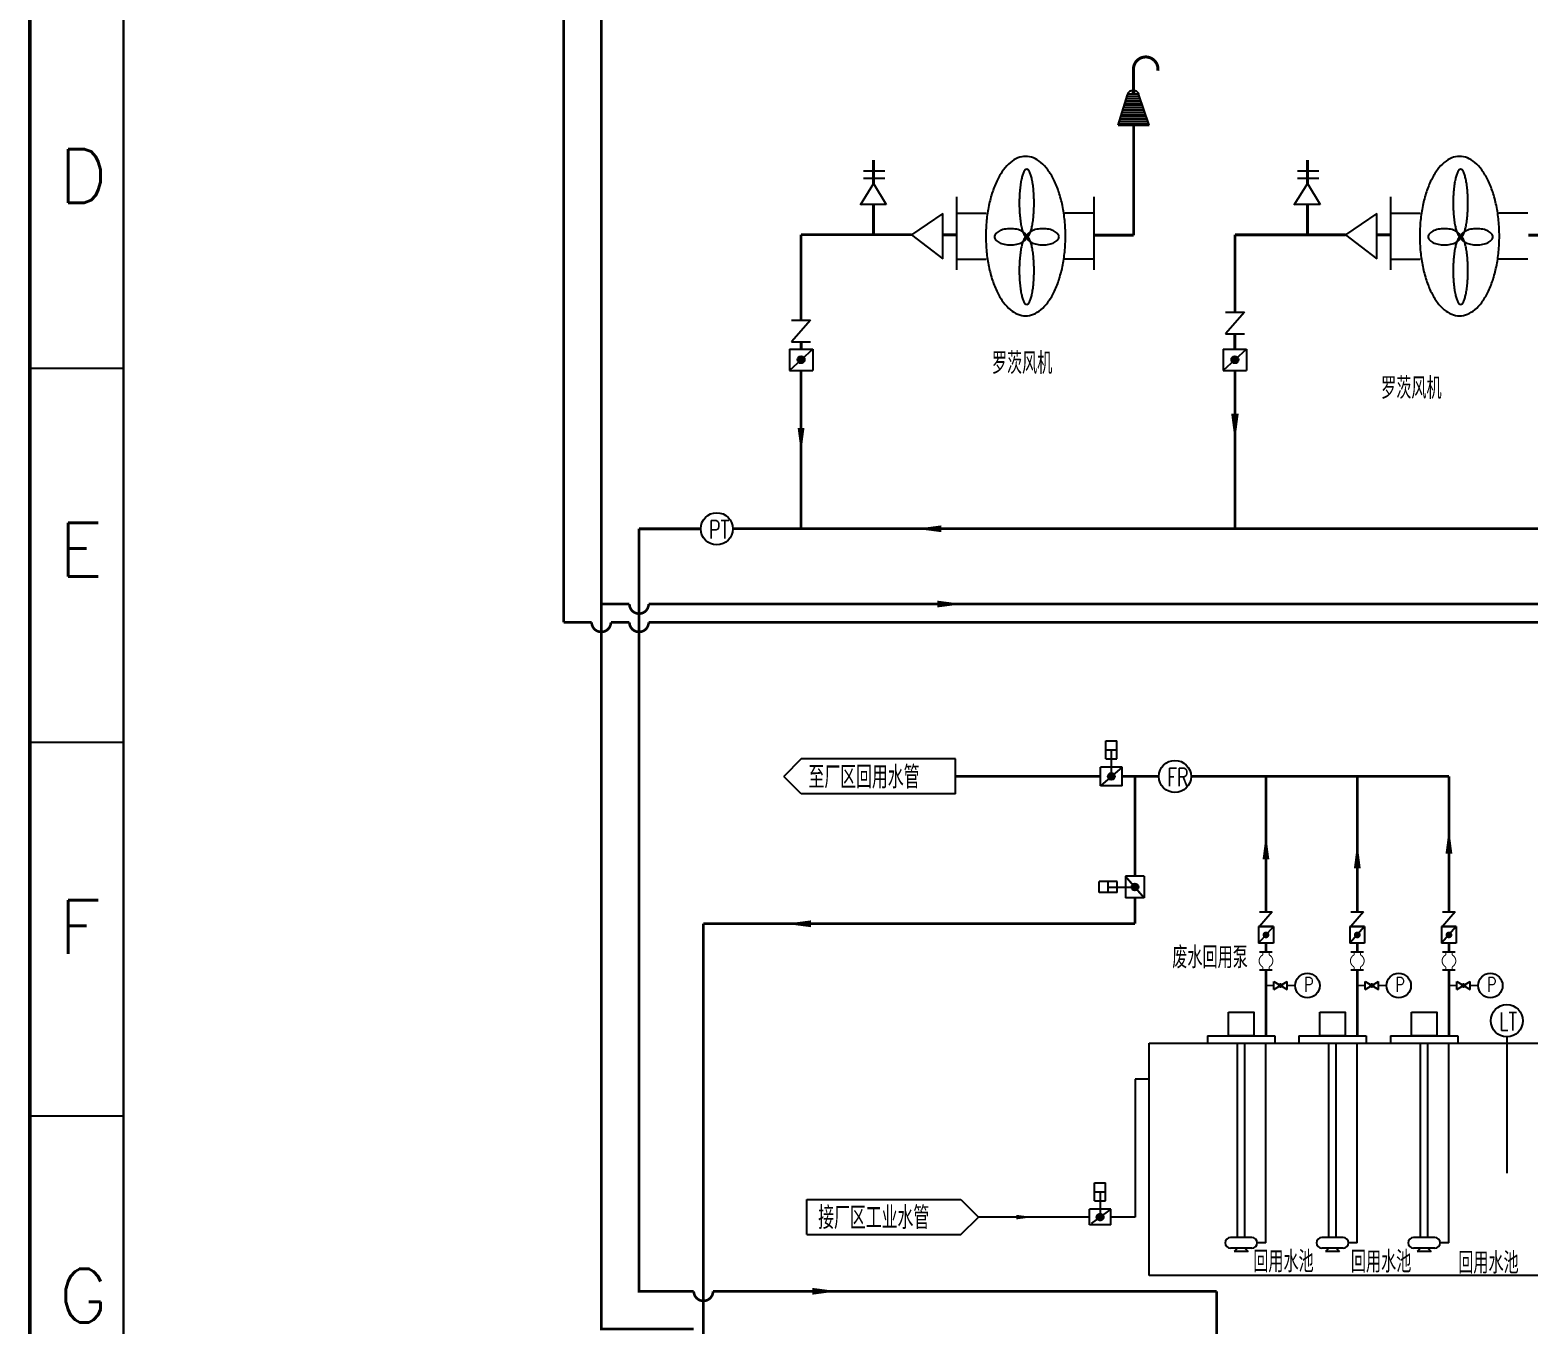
# Model space of a CAD drawing. Extents: x 51196 to 52353, y 31156 to 31960.
# Drawn here: x 51196 to 51473.7, y 31487.5 to 31727.4 of the extents above; entities that cross this region are included whole.
import ezdxf

# ---------------------------------------------------------------- set-up
doc = ezdxf.new("R2010")
doc.units = 0
doc.header["$LTSCALE"] = 3
doc.header["$MEASUREMENT"] = 0
for name, pattern in [('BORDER', [1.75, 0.5, -0.25, 0.5, -0.25, 0, -0.25]), ('CENTER', [2, 1.25, -0.25, 0.25, -0.25]), ('DASHED2', [0.375, 0.25, -0.125]), ('HIDDEN2', [0.1875, 0.125, -0.0625])]:
    doc.linetypes.add(name, pattern=pattern)
doc.layers.get('0').update_dxf_attribs({"linetype": 'CONTINUOUS'})
for name, color, linetype in [('4', 7, 'CONTINUOUS'), ('A', 4, 'CONTINUOUS'), ('TT', 7, 'CONTINUOUS'), ('修改', 7, 'CONTINUOUS'), ('生产水', 5, 'CONTINUOUS'), ('生活水', 3, 'BORDER'), ('碱', 6, 'DASHED2'), ('空气', 4, 'CENTER'), ('酸', 1, 'HIDDEN2')]:
    doc.layers.add(name, color=color, linetype=linetype)
doc.styles.add('HZ', font='geditxt.shx', dxfattribs={"width": 0.75, "bigfont": 'hztxt1.shx'})
doc.styles.add('样式 2', font='txt.shx', dxfattribs={"height": 2})

msp = doc.modelspace()

# ---------------------------------------------------------------- hatches: boundary and pattern name
at = {"linetype": 'Continuous', "ltscale": 3}
for points in [[(51427.63, 31550.04, -0.190442), (51427.54, 31550.25, -0.680049), (51428.07, 31550.46)], [(51427.63, 31550.04, 0.190442), (51427.83, 31549.94, 0.680049), (51428.07, 31550.46)], [(51444.56, 31550.04, -0.190442), (51444.48, 31550.25, -0.680049), (51445.01, 31550.46)], [(51444.56, 31550.04, 0.190442), (51444.76, 31549.94, 0.680049), (51445.01, 31550.46)], [(51461.55, 31550.04, -0.190442), (51461.47, 31550.25, -0.680049), (51462, 31550.46)], [(51461.55, 31550.04, 0.190442), (51461.76, 31549.94, 0.680049), (51462, 31550.46)]]:
    msp.add_hatch(color=0, dxfattribs=at).paths.add_polyline_path(points)
at = {"layer": 'TT', "linetype": 'Continuous', "ltscale": 3}
h = msp.add_hatch(color=0, dxfattribs=at)
h.paths.add_polyline_path([(51339.43, 31666.71, 0.685122), (51338.27, 31666.26, 0.186857), (51338.45, 31665.81)])
h.paths.add_polyline_path([(51339.6, 31666.26, 0.186857), (51339.43, 31666.71), (51338.45, 31665.81, 0.685122)])
h = msp.add_hatch(color=0, dxfattribs=at)
h.paths.add_polyline_path([(51419.88, 31666.71, 0.685122), (51418.73, 31666.26, 0.186857), (51418.9, 31665.81)])
h.paths.add_polyline_path([(51420.05, 31666.26, 0.186857), (51419.88, 31666.71), (51418.9, 31665.81, 0.685122)])
at = {"layer": '修改', "ltscale": 3}
h = msp.add_hatch(color=0, dxfattribs=at)
h.paths.add_polyline_path([(51396.47, 31589.01), (51396.47, 31589.65, 0.643887), (51395.98, 31588.58)])
h.paths.add_polyline_path([(51396.95, 31589.43, 0.216629), (51396.47, 31589.65), (51396.47, 31589.01)])
h.paths.add_polyline_path([(51396.95, 31589.43), (51395.98, 31588.58, 0.216629), (51396.47, 31588.36, 0.643887)])
h = msp.add_hatch(color=0, dxfattribs=at)
h.paths.add_polyline_path([(51400.84, 31568.52), (51400.2, 31568.52, 0.643887), (51401.27, 31568.04)])
h.paths.add_polyline_path([(51400.42, 31569.01, 0.216629), (51400.2, 31568.52), (51400.84, 31568.52)])
h.paths.add_polyline_path([(51400.42, 31569.01), (51401.27, 31568.04, 0.216629), (51401.49, 31568.52, 0.643887)])
at = {"layer": '生活水', "ltscale": 3}
h = msp.add_hatch(color=0, dxfattribs=at)
h.paths.add_polyline_path([(51394.39, 31507.33), (51394.39, 31507.98, 0.643887), (51393.9, 31506.91)])
h.paths.add_polyline_path([(51394.87, 31507.76, 0.216629), (51394.39, 31507.98), (51394.39, 31507.33)])
h.paths.add_polyline_path([(51394.87, 31507.76), (51393.9, 31506.91, 0.216629), (51394.39, 31506.69, 0.643887)])

# ---------------------------------------------------------------- linework, layer by layer
at = {"color": 7, "linetype": 'ByBlock', "lineweight": 50}
msp.add_line((51195.97, 31155.65), (51195.97, 31959.55), dxfattribs=at)
at = {"color": 7, "linetype": 'ByBlock', "lineweight": 30}
msp.add_line((51213.29, 31172.97), (51213.29, 31942.23), dxfattribs=at)
at = {"color": 7, "linetype": 'ByBlock', "lineweight": -3}
for p, q in [((51213.29, 31664.63), (51195.97, 31664.63)), ((51213.29, 31595.33), (51195.97, 31595.33)), ((51213.29, 31526.03), (51195.97, 31526.03))]:
    msp.add_line(p, q, dxfattribs=at)
at = {"color": 7}
for p, q in [((51426.32, 31563.89), (51423.97, 31561.2)), ((51423.97, 31563.89), (51426.32, 31563.89)), ((51443.25, 31563.89), (51440.9, 31561.2)), ((51440.9, 31563.89), (51443.25, 31563.89)), ((51460.25, 31563.89), (51457.9, 31561.2)), ((51457.9, 31563.89), (51460.25, 31563.89)), ((51423.97, 31561.2), (51426.32, 31561.2)), ((51440.9, 31561.2), (51443.25, 31561.2)), ((51457.9, 31561.2), (51460.25, 31561.2)), ((51423.97, 31556.5), (51426.32, 31556.5)), ((51440.9, 31556.5), (51443.25, 31556.5)), ((51457.9, 31556.5), (51460.25, 31556.5)), ((51423.97, 31553.15), (51426.32, 31553.15)), ((51440.9, 31553.15), (51443.25, 31553.15)), ((51457.9, 31553.15), (51460.25, 31553.15))]:
    msp.add_line(p, q, dxfattribs=at)
at = {"color": 7, "ltscale": 3}
for p, q in [((51423.78, 31561.2), (51423.78, 31558.08)), ((51426.51, 31561.2), (51423.78, 31561.2)), ((51426.51, 31561.2), (51423.78, 31558.08)), ((51426.51, 31561.2), (51426.51, 31558.08)), ((51440.72, 31561.2), (51440.72, 31558.08)), ((51443.44, 31561.2), (51440.72, 31561.2)), ((51443.44, 31561.2), (51440.72, 31558.08)), ((51443.44, 31561.2), (51443.44, 31558.08)), ((51457.71, 31561.2), (51457.71, 31558.08)), ((51460.43, 31561.2), (51457.71, 31561.2)), ((51460.43, 31561.2), (51457.71, 31558.08)), ((51460.43, 31561.2), (51460.43, 31558.08)), ((51426.51, 31558.08), (51423.78, 31558.08)), ((51443.44, 31558.08), (51440.72, 31558.08)), ((51460.43, 31558.08), (51457.71, 31558.08))]:
    msp.add_line(p, q, dxfattribs=at)
at = {"color": 0, "ltscale": 3}
for p, q in [((51426.63, 31550.98), (51429.07, 31549.51)), ((51426.63, 31549.51), (51429.07, 31550.98)), ((51426.63, 31549.51), (51426.63, 31550.98)), ((51429.07, 31549.51), (51429.07, 31550.98)), ((51443.56, 31550.98), (51446.01, 31549.51)), ((51443.56, 31549.51), (51446.01, 31550.98)), ((51443.56, 31549.51), (51443.56, 31550.98)), ((51446.01, 31549.51), (51446.01, 31550.98)), ((51460.55, 31550.98), (51463, 31549.51)), ((51460.55, 31549.51), (51463, 31550.98)), ((51460.55, 31549.51), (51460.55, 31550.98)), ((51463, 31549.51), (51463, 31550.98))]:
    msp.add_line(p, q, dxfattribs=at)
at = {"ltscale": 3}
msp.add_line((51469.8, 31540.75), (51469.8, 31515.47), dxfattribs=at)
at = {"color": 123, "ltscale": 3}
for p, q in [((51403.46, 31539.56), (51536.46, 31539.56)), ((51403.46, 31496.49), (51403.46, 31539.56)), ((51536.46, 31496.49), (51403.46, 31496.49))]:
    msp.add_line(p, q, dxfattribs=at)
at = {"color": 40, "ltscale": 3}
msp.add_lwpolyline([(51364.21, 31620.97, 1.26, 0, 0), (51369, 31620.97, 0, 0, 0)], format="xyseb", dxfattribs=at)
at = {"color": 7, "ltscale": 3, "const_width": 0.627}
for points in [[(51424.83, 31559.64, 1), (51425.46, 31559.64, 1)], [(51441.76, 31559.64, 1), (51442.39, 31559.64, 1)], [(51458.76, 31559.64, 1), (51459.38, 31559.64, 1)]]:
    msp.add_lwpolyline(points, format="xyb", close=True, dxfattribs=at)
at = {"color": 0, "linetype": 'Continuous', "ltscale": 3, "const_width": 0.336}
for points in [[(51426.63, 31550.25), (51425.14, 31550.25)], [(51430.56, 31550.25), (51429.07, 31550.25)], [(51443.56, 31550.25), (51442.08, 31550.25)], [(51447.49, 31550.25), (51446.01, 31550.25)], [(51460.55, 31550.25), (51459.07, 31550.25)], [(51464.48, 31550.25), (51463, 31550.25)]]:
    msp.add_lwpolyline(points, dxfattribs=at)
at = {"ltscale": 3}
for centre in [(51323.31, 31634.92), (51408.27, 31589.01), (51469.8, 31543.74)]:
    msp.add_circle(centre, 2.98, dxfattribs=at)
at = {"color": 0, "linetype": 'Continuous', "ltscale": 3}
for centre in [(51427.85, 31550.25), (51444.78, 31550.25), (51461.78, 31550.25)]:
    msp.add_circle(centre, 0.306, dxfattribs=at)
at = {"layer": '4', "color": 4, "linetype": 'Continuous', "ltscale": 3}
for p, q in [((51365.25, 31693.38), (51359.43, 31689.43)), ((51359.43, 31689.43), (51365.25, 31684.95))]:
    msp.add_line(p, q, dxfattribs=at)
at = {"layer": '4', "color": 7, "linetype": 'Continuous', "const_width": 0.19}
for points in [[(51424.56, 31553.72, -0.622043), (51424.56, 31555.93, -0.622043)], [(51425.73, 31553.72, 0.622043), (51425.73, 31555.93, 0.622043)], [(51441.49, 31553.72, -0.622043), (51441.49, 31555.93, -0.622043)], [(51442.66, 31553.72, 0.622043), (51442.66, 31555.93, 0.622043)], [(51458.49, 31553.72, -0.622043), (51458.49, 31555.93, -0.622043)], [(51459.65, 31553.72, 0.622043), (51459.65, 31555.93, 0.622043)]]:
    msp.add_lwpolyline(points, format="xyb", dxfattribs=at)
for points in [[(51424.56, 31556.5), (51424.56, 31555.93)], [(51425.73, 31556.5), (51425.73, 31555.93)], [(51441.49, 31556.5), (51441.49, 31555.93)], [(51442.66, 31556.5), (51442.66, 31555.93)], [(51458.49, 31556.5), (51458.49, 31555.93)], [(51459.65, 31556.5), (51459.65, 31555.93)], [(51424.56, 31553.15), (51424.56, 31553.72)], [(51425.73, 31553.15), (51425.73, 31553.72)], [(51441.49, 31553.15), (51441.49, 31553.72)], [(51442.66, 31553.15), (51442.66, 31553.72)], [(51458.49, 31553.15), (51458.49, 31553.72)], [(51459.65, 31553.15), (51459.65, 31553.72)]]:
    msp.add_lwpolyline(points, dxfattribs=at)
at = {"layer": 'A'}
for p, q in [((51414.3, 31540.96), (51426.8, 31540.96)), ((51414.3, 31540.96), (51414.3, 31539.56)), ((51426.8, 31540.96), (51426.8, 31539.56)), ((51431.23, 31540.96), (51443.74, 31540.96)), ((51431.23, 31540.96), (51431.23, 31539.56)), ((51443.74, 31540.96), (51443.74, 31539.56)), ((51448.22, 31540.96), (51460.73, 31540.96)), ((51448.22, 31540.96), (51448.22, 31539.56)), ((51460.73, 31540.96), (51460.73, 31539.56)), ((51419.85, 31503.56), (51419.85, 31539.56)), ((51421.25, 31503.56), (51421.25, 31539.56)), ((51425.14, 31502.56), (51425.14, 31539.56)), ((51436.78, 31503.56), (51436.78, 31539.56)), ((51438.18, 31503.56), (51438.18, 31539.56)), ((51442.08, 31502.56), (51442.08, 31539.56)), ((51453.78, 31503.56), (51453.78, 31539.56)), ((51455.18, 31503.56), (51455.18, 31539.56)), ((51459.07, 31502.56), (51459.07, 31539.56)), ((51422.53, 31503.56), (51418.57, 31503.56)), ((51422.53, 31501.56), (51418.57, 31501.56)), ((51419.85, 31501.56), (51419.23, 31500.94)), ((51421.25, 31501.56), (51421.86, 31500.94)), ((51425.14, 31502.56), (51423.53, 31502.56)), ((51439.46, 31503.56), (51435.51, 31503.56)), ((51439.46, 31501.56), (51435.51, 31501.56)), ((51436.78, 31501.56), (51436.17, 31500.94)), ((51438.18, 31501.56), (51438.8, 31500.94)), ((51442.08, 31502.56), (51440.46, 31502.56)), ((51456.45, 31503.56), (51452.5, 31503.56)), ((51456.45, 31501.56), (51452.5, 31501.56)), ((51453.78, 31501.56), (51453.16, 31500.94)), ((51455.17, 31501.56), (51455.79, 31500.94)), ((51459.07, 31502.56), (51457.45, 31502.56)), ((51421.86, 31500.94), (51419.23, 31500.94)), ((51438.8, 31500.94), (51436.17, 31500.94)), ((51455.79, 31500.94), (51453.16, 31500.94))]:
    msp.add_line(p, q, dxfattribs=at)
for points in [[(51418.18, 31545.29), (51422.92, 31545.29), (51422.92, 31540.96), (51418.18, 31540.96)], [(51435.11, 31545.29), (51439.85, 31545.29), (51439.85, 31540.96), (51435.11, 31540.96)], [(51452.11, 31545.29), (51456.85, 31545.29), (51456.85, 31540.96), (51452.11, 31540.96)]]:
    msp.add_lwpolyline(points, close=True, dxfattribs=at)
for centre, start, end in [((51418.57, 31502.56), 90, 270), ((51422.53, 31502.56), 270, 90), ((51435.51, 31502.56), 90, 270), ((51439.46, 31502.56), 270, 90), ((51452.5, 31502.56), 90, 270), ((51456.45, 31502.56), 270, 90)]:
    msp.add_arc(centre, 1, start, end, dxfattribs=at)
at = {"layer": 'TT', "color": 4, "linetype": 'Continuous', "ltscale": 3}
for p, q in [((51397.72, 31709.75), (51399.47, 31715.38)), ((51399.67, 31715.52), (51401.41, 31715.52)), ((51400.29, 31715.94), (51400.86, 31715.94)), ((51403.46, 31709.75), (51401.59, 31715.38)), ((51398.6, 31712.58), (51402.52, 31712.58)), ((51398.73, 31713), (51402.38, 31713)), ((51398.86, 31713.42), (51402.24, 31713.42)), ((51398.99, 31713.84), (51402.1, 31713.84)), ((51399.12, 31714.26), (51401.96, 31714.26)), ((51399.25, 31714.68), (51401.82, 31714.68)), ((51399.38, 31715.1), (51401.68, 31715.1)), ((51397.82, 31710.06), (51403.36, 31710.06)), ((51397.95, 31710.48), (51403.22, 31710.48)), ((51398.08, 31710.9), (51403.08, 31710.9)), ((51398.21, 31711.32), (51402.94, 31711.32)), ((51398.34, 31711.74), (51402.8, 31711.74)), ((51398.47, 31712.16), (51402.66, 31712.16)), ((51397.72, 31709.75), (51403.46, 31709.75)), ((51367.85, 31682.91), (51367.85, 31696.43)), ((51393.31, 31682.91), (51393.31, 31696.43)), ((51448.31, 31682.91), (51448.31, 31696.43)), ((51365.25, 31684.95), (51365.25, 31693.38)), ((51367.91, 31693.42), (51373.28, 31693.42)), ((51393.25, 31693.42), (51387.88, 31693.42)), ((51445.71, 31693.38), (51439.89, 31689.43)), ((51445.71, 31684.95), (51445.71, 31693.38)), ((51448.36, 31693.42), (51453.73, 31693.42)), ((51473.71, 31693.42), (51468.34, 31693.42)), ((51439.89, 31689.43), (51445.71, 31684.95)), ((51367.91, 31684.91), (51373.28, 31684.91)), ((51393.25, 31684.91), (51387.88, 31684.91)), ((51448.36, 31684.91), (51453.73, 31684.91)), ((51473.71, 31684.91), (51468.34, 31684.91))]:
    msp.add_line(p, q, dxfattribs=at)
at = {"layer": 'TT', "color": 0, "linetype": 'Continuous', "ltscale": 3}
for p, q in [((51352.38, 31698.9), (51349.88, 31694.9)), ((51350.51, 31701.28), (51354.5, 31701.28)), ((51350.51, 31699.9), (51354.5, 31699.9)), ((51352.38, 31698.9), (51354.75, 31695.02)), ((51432.83, 31698.9), (51430.33, 31694.9)), ((51430.96, 31701.28), (51434.95, 31701.28)), ((51430.96, 31699.9), (51434.95, 31699.9)), ((51432.83, 31698.9), (51435.2, 31695.02)), ((51354.75, 31695.02), (51350.01, 31695.02)), ((51435.2, 31695.02), (51430.46, 31695.02)), ((51417.62, 31675.1), (51421.15, 31675.1)), ((51421.15, 31675.1), (51417.62, 31671.06)), ((51417.62, 31675.1), (51421.15, 31675.1)), ((51337.17, 31673.6), (51340.7, 31673.6)), ((51340.7, 31673.6), (51337.17, 31669.56)), ((51337.17, 31673.6), (51340.7, 31673.6)), ((51417.62, 31671.06), (51421.15, 31671.06)), ((51417.62, 31671.06), (51421.15, 31671.06)), ((51341.1, 31668.23), (51336.77, 31664.29)), ((51336.77, 31668.23), (51341.1, 31668.23)), ((51336.77, 31668.23), (51336.77, 31664.29)), ((51337.19, 31669.58), (51340.72, 31669.58)), ((51337.19, 31669.58), (51340.72, 31669.58)), ((51341.1, 31668.23), (51341.1, 31664.29)), ((51421.55, 31668.23), (51417.22, 31664.29)), ((51417.22, 31668.23), (51421.55, 31668.23)), ((51417.22, 31668.23), (51417.22, 31664.29)), ((51417.62, 31668.23), (51421.15, 31668.23)), ((51421.55, 31668.23), (51421.55, 31664.29)), ((51336.77, 31664.29), (51341.1, 31664.29)), ((51417.22, 31664.29), (51421.55, 31664.29))]:
    msp.add_line(p, q, dxfattribs=at)
at = {"layer": 'TT', "color": 4, "linetype": 'Continuous', "ltscale": 3}
for points, format in [([(51401.59, 31715.38, 0.06768), (51401.57, 31715.53, 0.063343), (51401.51, 31715.68, 0.056616), (51401.41, 31715.81, 0.049695), (51401.28, 31715.92, 0.043871), (51401.12, 31716.02, 0.039576), (51400.94, 31716.09, 0.036814), (51400.74, 31716.13, 0.035473), (51400.53, 31716.15, 0.035473), (51400.32, 31716.13, 0.036814), (51400.12, 31716.09, 0.039576), (51399.94, 31716.02, 0.043871), (51399.78, 31715.92, 0.049695), (51399.65, 31715.81, 0.056616), (51399.55, 31715.68, 0.063343), (51399.49, 31715.53, 0.06768), (51399.47, 31715.38, 0.06768)], "xyb"), ([(51419.39, 31656.28, 1.4, 0, 0), (51419.39, 31650.95, 0, 0, 0)], "xyseb"), ([(51338.94, 31653.59, 1.26, 0, 0), (51338.94, 31648.8, 0, 0, 0)], "xyseb"), ([(51364.98, 31634.92, 1.26, 0, 0), (51360.19, 31634.92, 0, 0, 0)], "xyseb"), ([(51341.03, 31493.58, 1.26, 0, 0), (51345.82, 31493.58, 0, 0, 0)], "xyseb")]:
    msp.add_lwpolyline(points, format=format, dxfattribs=at)
for points in [[(51380.58, 31703.94, 0.094941), (51379.14, 31703.66, 0.078462), (51377.76, 31702.82, 0.059206), (51376.48, 31701.45, 0.044721), (51375.36, 31699.61, 0.035319), (51374.44, 31697.37, 0.029561), (51373.76, 31694.82, 0.026278), (51373.34, 31692.05, 0.024788), (51373.2, 31689.17, 0.024788), (51373.34, 31686.28, 0.026278), (51373.76, 31683.51, 0.029561), (51374.44, 31680.96, 0.035319), (51375.36, 31678.72, 0.044721), (51376.48, 31676.88, 0.059206), (51377.76, 31675.52, 0.078462), (51379.14, 31674.68, 0.094941), (51380.58, 31674.39, 0.094941), (51382.02, 31674.68, 0.078462), (51383.41, 31675.52, 0.059206), (51384.69, 31676.88, 0.044721), (51385.81, 31678.72, 0.035319), (51386.72, 31680.96, 0.029561), (51387.41, 31683.51, 0.026278), (51387.83, 31686.28, 0.024788), (51387.97, 31689.17, 0.024788), (51387.83, 31692.05, 0.026278), (51387.41, 31694.82, 0.029561), (51386.72, 31697.37, 0.035319), (51385.81, 31699.61, 0.044721), (51384.69, 31701.45, 0.059206), (51383.41, 31702.82, 0.078462), (51382.02, 31703.66, 0.094941)], [(51380.78, 31689.04, 0.18643), (51381.04, 31689.16, 0.086992), (51381.3, 31689.52, 0.04244), (51381.54, 31690.1, 0.025292), (51381.75, 31690.87, 0.01758), (51381.92, 31691.82, 0.013713), (51382.04, 31692.91, 0.011736), (51382.12, 31694.08, 0.010886), (51382.15, 31695.3, 0.010886), (51382.12, 31696.52, 0.011736), (51382.04, 31697.7, 0.013713), (51381.92, 31698.78, 0.01758), (51381.75, 31699.73, 0.025292), (51381.54, 31700.5, 0.04244), (51381.3, 31701.08, 0.086992), (51381.04, 31701.44, 0.18643), (51380.78, 31701.56, 0.18643), (51380.51, 31701.44, 0.086992), (51380.25, 31701.08, 0.04244), (51380.01, 31700.5, 0.025292), (51379.81, 31699.73, 0.01758), (51379.64, 31698.78, 0.013713), (51379.51, 31697.7, 0.011736), (51379.43, 31696.52, 0.010886), (51379.4, 31695.3, 0.010886), (51379.43, 31694.08, 0.011736), (51379.51, 31692.91, 0.013713), (51379.64, 31691.82, 0.01758), (51379.81, 31690.87, 0.025292), (51380.01, 31690.1, 0.04244), (51380.25, 31689.52, 0.086992), (51380.51, 31689.16, 0.18643)], [(51461.03, 31703.94, 0.094941), (51459.59, 31703.66, 0.078462), (51458.21, 31702.82, 0.059206), (51456.93, 31701.45, 0.044721), (51455.81, 31699.61, 0.035319), (51454.89, 31697.37, 0.029561), (51454.21, 31694.82, 0.026278), (51453.79, 31692.05, 0.024788), (51453.65, 31689.17, 0.024788), (51453.79, 31686.28, 0.026278), (51454.21, 31683.51, 0.029561), (51454.89, 31680.96, 0.035319), (51455.81, 31678.72, 0.044721), (51456.93, 31676.88, 0.059206), (51458.21, 31675.52, 0.078462), (51459.59, 31674.68, 0.094941), (51461.03, 31674.39, 0.094941), (51462.48, 31674.68, 0.078462), (51463.86, 31675.52, 0.059206), (51465.14, 31676.88, 0.044721), (51466.26, 31678.72, 0.035319), (51467.18, 31680.96, 0.029561), (51467.86, 31683.51, 0.026278), (51468.28, 31686.28, 0.024788), (51468.42, 31689.17, 0.024788), (51468.28, 31692.05, 0.026278), (51467.86, 31694.82, 0.029561), (51467.18, 31697.37, 0.035319), (51466.26, 31699.61, 0.044721), (51465.14, 31701.45, 0.059206), (51463.86, 31702.82, 0.078462), (51462.48, 31703.66, 0.094941)], [(51461.23, 31689.04, 0.18643), (51461.5, 31689.16, 0.086992), (51461.75, 31689.52, 0.04244), (51461.99, 31690.1, 0.025292), (51462.2, 31690.87, 0.01758), (51462.37, 31691.82, 0.013713), (51462.49, 31692.91, 0.011736), (51462.57, 31694.08, 0.010886), (51462.6, 31695.3, 0.010886), (51462.57, 31696.52, 0.011736), (51462.49, 31697.7, 0.013713), (51462.37, 31698.78, 0.01758), (51462.2, 31699.73, 0.025292), (51461.99, 31700.5, 0.04244), (51461.75, 31701.08, 0.086992), (51461.5, 31701.44, 0.18643), (51461.23, 31701.56, 0.18643), (51460.96, 31701.44, 0.086992), (51460.7, 31701.08, 0.04244), (51460.47, 31700.5, 0.025292), (51460.26, 31699.73, 0.01758), (51460.09, 31698.78, 0.013713), (51459.96, 31697.7, 0.011736), (51459.88, 31696.52, 0.010886), (51459.86, 31695.3, 0.010886), (51459.88, 31694.08, 0.011736), (51459.96, 31692.91, 0.013713), (51460.09, 31691.82, 0.01758), (51460.26, 31690.87, 0.025292), (51460.47, 31690.1, 0.04244), (51460.7, 31689.52, 0.086992), (51460.96, 31689.16, 0.18643)], [(51380.78, 31689.04, 0.094941), (51380.72, 31689.33, 0.078462), (51380.55, 31689.61, 0.059206), (51380.27, 31689.87, 0.044721), (51379.9, 31690.1, 0.035319), (51379.44, 31690.29, 0.029561), (51378.93, 31690.43, 0.026278), (51378.36, 31690.51, 0.024788), (51377.78, 31690.54, 0.024788), (51377.19, 31690.51, 0.026278), (51376.63, 31690.43, 0.029561), (51376.11, 31690.29, 0.035319), (51375.66, 31690.1, 0.044721), (51375.29, 31689.87, 0.059206), (51375.01, 31689.61, 0.078462), (51374.84, 31689.33, 0.094941), (51374.78, 31689.04, 0.094941), (51374.84, 31688.75, 0.078462), (51375.01, 31688.47, 0.059206), (51375.29, 31688.21, 0.044721), (51375.66, 31687.98, 0.035319), (51376.11, 31687.79, 0.029561), (51376.63, 31687.66, 0.026278), (51377.19, 31687.57, 0.024788), (51377.78, 31687.54, 0.024788), (51378.36, 31687.57, 0.026278), (51378.93, 31687.66, 0.029561), (51379.44, 31687.79, 0.035319), (51379.9, 31687.98, 0.044721), (51380.27, 31688.21, 0.059206), (51380.55, 31688.47, 0.078462), (51380.72, 31688.75, 0.094941)], [(51386.77, 31689.04, 0.094941), (51386.71, 31689.33, 0.078462), (51386.54, 31689.61, 0.059206), (51386.27, 31689.87, 0.044721), (51385.89, 31690.1, 0.035319), (51385.44, 31690.29, 0.029561), (51384.92, 31690.43, 0.026278), (51384.36, 31690.51, 0.024788), (51383.77, 31690.54, 0.024788), (51383.19, 31690.51, 0.026278), (51382.63, 31690.43, 0.029561), (51382.11, 31690.29, 0.035319), (51381.65, 31690.1, 0.044721), (51381.28, 31689.87, 0.059206), (51381, 31689.61, 0.078462), (51380.83, 31689.33, 0.094941), (51380.78, 31689.04, 0.094941), (51380.83, 31688.75, 0.078462), (51381, 31688.47, 0.059206), (51381.28, 31688.21, 0.044721), (51381.65, 31687.98, 0.035319), (51382.11, 31687.79, 0.029561), (51382.63, 31687.66, 0.026278), (51383.19, 31687.57, 0.024788), (51383.77, 31687.54, 0.024788), (51384.36, 31687.57, 0.026278), (51384.92, 31687.66, 0.029561), (51385.44, 31687.79, 0.035319), (51385.89, 31687.98, 0.044721), (51386.27, 31688.21, 0.059206), (51386.54, 31688.47, 0.078462), (51386.71, 31688.75, 0.094941)], [(51461.23, 31689.04, 0.094941), (51461.17, 31689.33, 0.078462), (51461, 31689.61, 0.059206), (51460.72, 31689.87, 0.044721), (51460.35, 31690.1, 0.035319), (51459.9, 31690.29, 0.029561), (51459.38, 31690.43, 0.026278), (51458.82, 31690.51, 0.024788), (51458.23, 31690.54, 0.024788), (51457.65, 31690.51, 0.026278), (51457.08, 31690.43, 0.029561), (51456.57, 31690.29, 0.035319), (51456.11, 31690.1, 0.044721), (51455.74, 31689.87, 0.059206), (51455.46, 31689.61, 0.078462), (51455.29, 31689.33, 0.094941), (51455.23, 31689.04, 0.094941), (51455.29, 31688.75, 0.078462), (51455.46, 31688.47, 0.059206), (51455.74, 31688.21, 0.044721), (51456.11, 31687.98, 0.035319), (51456.57, 31687.79, 0.029561), (51457.08, 31687.66, 0.026278), (51457.65, 31687.57, 0.024788), (51458.23, 31687.54, 0.024788), (51458.82, 31687.57, 0.026278), (51459.38, 31687.66, 0.029561), (51459.9, 31687.79, 0.035319), (51460.35, 31687.98, 0.044721), (51460.72, 31688.21, 0.059206), (51461, 31688.47, 0.078462), (51461.17, 31688.75, 0.094941)], [(51467.22, 31689.04, 0.094941), (51467.17, 31689.33, 0.078462), (51466.99, 31689.61, 0.059206), (51466.72, 31689.87, 0.044721), (51466.34, 31690.1, 0.035319), (51465.89, 31690.29, 0.029561), (51465.37, 31690.43, 0.026278), (51464.81, 31690.51, 0.024788), (51464.23, 31690.54, 0.024788), (51463.64, 31690.51, 0.026278), (51463.08, 31690.43, 0.029561), (51462.56, 31690.29, 0.035319), (51462.11, 31690.1, 0.044721), (51461.73, 31689.87, 0.059206), (51461.46, 31689.61, 0.078462), (51461.29, 31689.33, 0.094941), (51461.23, 31689.04, 0.094941), (51461.29, 31688.75, 0.078462), (51461.46, 31688.47, 0.059206), (51461.73, 31688.21, 0.044721), (51462.11, 31687.98, 0.035319), (51462.56, 31687.79, 0.029561), (51463.08, 31687.66, 0.026278), (51463.64, 31687.57, 0.024788), (51464.23, 31687.54, 0.024788), (51464.81, 31687.57, 0.026278), (51465.37, 31687.66, 0.029561), (51465.89, 31687.79, 0.035319), (51466.34, 31687.98, 0.044721), (51466.72, 31688.21, 0.059206), (51466.99, 31688.47, 0.078462), (51467.17, 31688.75, 0.094941)], [(51380.78, 31676.52, 0.18643), (51381.04, 31676.64, 0.086992), (51381.3, 31677, 0.04244), (51381.54, 31677.58, 0.025292), (51381.75, 31678.36, 0.01758), (51381.92, 31679.3, 0.013713), (51382.04, 31680.39, 0.011736), (51382.12, 31681.56, 0.010886), (51382.15, 31682.78, 0.010886), (51382.12, 31684, 0.011736), (51382.04, 31685.18, 0.013713), (51381.92, 31686.26, 0.01758), (51381.75, 31687.21, 0.025292), (51381.54, 31687.99, 0.04244), (51381.3, 31688.56, 0.086992), (51381.04, 31688.92, 0.18643), (51380.78, 31689.04, 0.18643), (51380.51, 31688.92, 0.086992), (51380.25, 31688.56, 0.04244), (51380.01, 31687.99, 0.025292), (51379.81, 31687.21, 0.01758), (51379.64, 31686.26, 0.013713), (51379.51, 31685.18, 0.011736), (51379.43, 31684, 0.010886), (51379.4, 31682.78, 0.010886), (51379.43, 31681.56, 0.011736), (51379.51, 31680.39, 0.013713), (51379.64, 31679.3, 0.01758), (51379.81, 31678.36, 0.025292), (51380.01, 31677.58, 0.04244), (51380.25, 31677, 0.086992), (51380.51, 31676.64, 0.18643)], [(51461.23, 31676.52, 0.18643), (51461.5, 31676.64, 0.086992), (51461.75, 31677, 0.04244), (51461.99, 31677.58, 0.025292), (51462.2, 31678.36, 0.01758), (51462.37, 31679.3, 0.013713), (51462.49, 31680.39, 0.011736), (51462.57, 31681.56, 0.010886), (51462.6, 31682.78, 0.010886), (51462.57, 31684, 0.011736), (51462.49, 31685.18, 0.013713), (51462.37, 31686.26, 0.01758), (51462.2, 31687.21, 0.025292), (51461.99, 31687.99, 0.04244), (51461.75, 31688.56, 0.086992), (51461.5, 31688.92, 0.18643), (51461.23, 31689.04, 0.18643), (51460.96, 31688.92, 0.086992), (51460.7, 31688.56, 0.04244), (51460.47, 31687.99, 0.025292), (51460.26, 31687.21, 0.01758), (51460.09, 31686.26, 0.013713), (51459.96, 31685.18, 0.011736), (51459.88, 31684, 0.010886), (51459.86, 31682.78, 0.010886), (51459.88, 31681.56, 0.011736), (51459.96, 31680.39, 0.013713), (51460.09, 31679.3, 0.01758), (51460.26, 31678.36, 0.025292), (51460.47, 31677.58, 0.04244), (51460.7, 31677, 0.086992), (51460.96, 31676.64, 0.18643)]]:
    msp.add_lwpolyline(points, format="xyb", close=True, dxfattribs=at)
at = {"layer": 'TT', "color": 0, "linetype": 'Continuous', "ltscale": 3, "const_width": 0.56}
for points in [[(51432.83, 31698.9), (51432.83, 31703.29)], [(51432.83, 31689.54), (51432.83, 31695.02)], [(51338.94, 31668.23), (51338.94, 31669.58)]]:
    msp.add_lwpolyline(points, dxfattribs=at)
at = {"layer": 'TT', "color": 4, "linetype": 'Continuous', "ltscale": 3, "const_width": 0.56}
msp.add_lwpolyline([(51445.71, 31689.43), (51448.31, 31689.43)], dxfattribs=at)
at = {"layer": 'TT', "color": 0, "linetype": 'Continuous', "ltscale": 3}
for centre in [(51338.94, 31666.26), (51419.39, 31666.26)]:
    msp.add_circle(centre, 0.662, dxfattribs=at)
at = {"layer": '修改', "color": 0, "ltscale": 3}
for p, q in [((51395.45, 31595.61), (51397.48, 31595.61)), ((51395.45, 31592.3), (51395.45, 31595.61)), ((51395.45, 31593.96), (51397.48, 31593.96)), ((51396.47, 31593.96), (51396.47, 31589.01)), ((51397.48, 31592.3), (51397.48, 31595.61)), ((51398.45, 31590.74), (51394.48, 31590.74)), ((51398.45, 31590.74), (51394.48, 31587.27)), ((51394.48, 31587.27), (51394.48, 31590.74)), ((51395.45, 31592.3), (51397.48, 31592.3)), ((51398.45, 31587.27), (51398.45, 31590.74)), ((51398.45, 31587.27), (51394.48, 31587.27)), ((51397.55, 31569.54), (51394.24, 31569.54)), ((51394.24, 31567.5), (51394.24, 31569.54)), ((51395.89, 31567.5), (51395.89, 31569.54)), ((51395.89, 31568.52), (51400.84, 31568.52)), ((51397.55, 31567.5), (51397.55, 31569.54)), ((51399.11, 31570.51), (51399.11, 31566.54)), ((51399.11, 31570.51), (51402.58, 31566.54)), ((51402.58, 31570.51), (51399.11, 31570.51)), ((51399.36, 31570.22), (51402.33, 31566.82)), ((51402.58, 31570.51), (51402.58, 31566.54)), ((51397.55, 31567.5), (51394.24, 31567.5)), ((51402.58, 31566.54), (51399.11, 31566.54)), ((51339.99, 31510.58), (51368.58, 31510.58)), ((51339.99, 31504.08), (51339.99, 31510.58)), ((51368.58, 31510.58), (51371.83, 31507.33)), ((51368.58, 31504.08), (51371.83, 31507.33)), ((51339.99, 31504.08), (51368.58, 31504.08))]:
    msp.add_line(p, q, dxfattribs=at)
at = {"layer": '修改', "color": 7, "ltscale": 3}
for p, q in [((51338.98, 31592.26), (51335.73, 31589.01)), ((51367.56, 31592.26), (51338.98, 31592.26)), ((51367.56, 31585.76), (51367.56, 31592.26)), ((51338.98, 31585.76), (51335.73, 31589.01)), ((51367.56, 31585.76), (51338.98, 31585.76))]:
    msp.add_line(p, q, dxfattribs=at)
at = {"layer": '修改', "color": 31, "ltscale": 3, "const_width": 0.49}
for points in [[(51394.48, 31589.01), (51367.56, 31589.01)], [(51405.29, 31589.01), (51398.45, 31589.01)], [(51400.84, 31589.01), (51400.84, 31570.51)], [(51400.84, 31586.05), (51400.84, 31570.51)], [(51400.84, 31566.54), (51400.84, 31561.7)], [(51320.84, 31561.7), (51320.84, 31450.04)], [(51400.84, 31561.7), (51320.84, 31561.7)]]:
    msp.add_lwpolyline(points, dxfattribs=at)
at = {"layer": '修改', "color": 31, "ltscale": 3}
msp.add_lwpolyline([(51340.77, 31561.7, 1.26, 0, 0), (51335.98, 31561.7, 0, 0, 0)], format="xyseb", dxfattribs=at)
at = {"layer": '修改', "color": 0, "ltscale": 3}
for centre in [(51396.47, 31589.01), (51400.84, 31568.52)]:
    msp.add_circle(centre, 0.644, dxfattribs=at)
at = {"layer": '修改', "color": 0}
for centre in [(51432.83, 31550.25), (51449.76, 31550.25), (51466.75, 31550.25)]:
    msp.add_circle(centre, 2.27, dxfattribs=at)
at = {"layer": '生产水', "color": 2, "ltscale": 3}
for points in [[(51459.07, 31574.71, 1.26, 0, 0), (51459.07, 31579.5, 0, 0, 0)], [(51425.14, 31573.62, 1.26, 0, 0), (51425.14, 31578.4, 0, 0, 0)], [(51442.08, 31572.01, 1.26, 0, 0), (51442.08, 31576.8, 0, 0, 0)]]:
    msp.add_lwpolyline(points, format="xyseb", dxfattribs=at)
at = {"layer": '生活水', "color": 5, "linetype": 'ByBlock', "ltscale": 3}
for p, q in [((51400.89, 31532.88), (51400.89, 31507.33)), ((51392.4, 31507.33), (51371.83, 31507.33))]:
    msp.add_line(p, q, dxfattribs=at)
at = {"layer": '生活水', "color": 5, "ltscale": 3}
for p, q in [((51403.46, 31532.88), (51400.89, 31532.88)), ((51400.89, 31507.33), (51396.38, 31507.33))]:
    msp.add_line(p, q, dxfattribs=at)
at = {"layer": '生活水', "color": 0, "ltscale": 3}
for p, q in [((51393.37, 31513.66), (51395.41, 31513.66)), ((51393.37, 31510.34), (51393.37, 31513.66)), ((51393.37, 31513.66), (51395.41, 31513.66)), ((51393.37, 31510.34), (51393.37, 31513.66)), ((51393.37, 31510.34), (51393.37, 31513.66)), ((51393.37, 31513.66), (51395.41, 31513.66)), ((51395.41, 31510.34), (51395.41, 31513.66)), ((51395.41, 31510.34), (51395.41, 31513.66)), ((51395.41, 31510.34), (51395.41, 31513.66)), ((51393.37, 31512), (51395.41, 31512)), ((51393.37, 31512), (51395.41, 31512)), ((51393.37, 31512), (51395.41, 31512)), ((51393.37, 31510.34), (51395.41, 31510.34)), ((51394.39, 31512), (51394.39, 31507.05)), ((51396.38, 31508.79), (51392.4, 31505.88)), ((51392.4, 31505.88), (51392.4, 31508.79)), ((51396.38, 31508.79), (51392.4, 31508.79)), ((51396.38, 31505.88), (51396.38, 31508.79)), ((51396.38, 31505.88), (51392.4, 31505.88))]:
    msp.add_line(p, q, dxfattribs=at)
at = {"layer": '生活水', "color": 2, "linetype": 'ByBlock', "ltscale": 3, "const_width": 0.5}
for points in [[(51411.25, 31589.01), (51459.07, 31589.01)], [(51425.14, 31563.89), (51425.14, 31589.01)], [(51442.08, 31563.89), (51442.08, 31589.01)], [(51459.07, 31563.89), (51459.07, 31589.01)]]:
    msp.add_lwpolyline(points, dxfattribs=at)
at = {"layer": '生活水', "color": 2, "ltscale": 3, "const_width": 0.5}
for points in [[(51425.14, 31556.5), (51425.14, 31558.08)], [(51442.08, 31556.5), (51442.08, 31558.08)], [(51459.07, 31556.5), (51459.07, 31558.08)], [(51425.14, 31540.96), (51425.14, 31553.15)], [(51442.08, 31540.96), (51442.08, 31553.15)], [(51459.07, 31540.96), (51459.07, 31553.15)]]:
    msp.add_lwpolyline(points, dxfattribs=at)
at = {"layer": '生活水', "color": 5, "ltscale": 3}
msp.add_lwpolyline([(51378.86, 31507.33, 0.84, 0, 0), (51382.05, 31507.33, 0, 0, 0)], format="xyseb", dxfattribs=at)
at = {"layer": '生活水', "color": 0, "ltscale": 3}
msp.add_circle((51394.39, 31507.33), 0.644, dxfattribs=at)
at = {"layer": '碱', "color": 40, "linetype": 'ByBlock', "ltscale": 3, "const_width": 0.49}
for points in [[(51319.05, 31486.58), (51301.9, 31486.58), (51301.9, 31770.04)], [(51307.12, 31620.97), (51301.9, 31620.97)], [(51509.4, 31620.97), (51310.68, 31620.97)]]:
    msp.add_lwpolyline(points, dxfattribs=at)
msp.add_lwpolyline([(51307.12, 31620.97, 1), (51310.68, 31620.97)], format="xyb", dxfattribs=at)
at = {"layer": '空气', "color": 4, "ltscale": 3, "const_width": 0.56}
msp.add_lwpolyline([(51405.1, 31719.83, 1), (51400.59, 31720.39, 1)], format="xyb", dxfattribs=at)
for points in [[(51400.59, 31716.14), (51400.59, 31720.39)], [(51365.25, 31689.43), (51367.85, 31689.43)], [(51393.35, 31689.32), (51400.59, 31689.32)], [(51308.9, 31634.92), (51320.33, 31634.92)]]:
    msp.add_lwpolyline(points, dxfattribs=at)
at = {"layer": '空气', "color": 4, "linetype": 'ByBlock', "ltscale": 3}
for points, const_width in [([(51400.59, 31689.32), (51400.59, 31709.75)], 0.49), ([(51338.94, 31689.43), (51359.43, 31689.43)], 0.49), ([(51338.94, 31673.6), (51338.94, 31689.43)], 0.49), ([(51419.39, 31689.43), (51439.89, 31689.43)], 0.56), ([(51419.39, 31675.1), (51419.39, 31689.43)], 0.49), ([(51338.94, 31634.92), (51338.94, 31664.29)], 0.49), ([(51419.39, 31634.92), (51419.39, 31664.29)], 0.49), ([(51319.05, 31493.58), (51308.9, 31493.58), (51308.9, 31634.92)], 0.49), ([(51326.29, 31634.92), (51515.03, 31634.92)], 0.49), ([(51416.02, 31493.58), (51322.62, 31493.58)], 0.49), ([(51416.02, 31420.72), (51416.02, 31493.58)], 0.49)]:
    msp.add_lwpolyline(points, dxfattribs=dict(at, const_width=const_width))
at = {"layer": '空气', "color": 0, "ltscale": 3, "const_width": 0.56}
for points in [[(51352.38, 31698.9), (51352.38, 31703.29)], [(51352.38, 31689.54), (51352.38, 31695.02)], [(51419.39, 31668.23), (51419.39, 31671.06)]]:
    msp.add_lwpolyline(points, dxfattribs=at)
at = {"layer": '空气', "color": 4, "ltscale": 2, "const_width": 0.56}
msp.add_lwpolyline([(51473.8, 31689.32), (51481.04, 31689.32)], dxfattribs=at)
at = {"layer": '空气', "color": 4, "linetype": 'ByBlock', "ltscale": 3, "const_width": 0.49}
msp.add_lwpolyline([(51319.05, 31493.58, 1), (51322.62, 31493.58)], format="xyb", dxfattribs=at)
at = {"layer": '酸', "linetype": 'ByBlock', "ltscale": 3, "const_width": 0.49}
for points in [[(51294.9, 31617.58), (51294.9, 31777.57)], [(51300.12, 31617.58), (51294.9, 31617.58)], [(51307.12, 31617.58), (51303.68, 31617.58)], [(51509.4, 31617.58), (51310.68, 31617.58)]]:
    msp.add_lwpolyline(points, dxfattribs=at)
for points in [[(51300.12, 31617.58, 1), (51303.68, 31617.58)], [(51307.12, 31617.58, 1), (51310.68, 31617.58)]]:
    msp.add_lwpolyline(points, format="xyb", dxfattribs=at)

# ---------------------------------------------------------------- texts
at = {"color": 7, "linetype": 'ByBlock', "lineweight": -3, "style": '样式 2'}
for s, p in [('D', (51201.36, 31695.37)), ('E', (51201.36, 31626.07)), ('F', (51201.36, 31556.14)), ('G', (51201.36, 31487.81))]:
    msp.add_text(s, height=9.94, dxfattribs=at).set_placement(p)
at = {"color": 7, "ltscale": 3, "style": 'HZ', "width": 0.7}
for s, p in [('罗茨风机 ', (51374.32, 31663.62)), ('罗茨风机 ', (51446.5, 31659)), ('废水回用泵', (51407.78, 31553.46)), ('回用水池', (51422.79, 31497.09)), ('回用水池', (51440.89, 31497.05)), ('回用水池', (51460.8, 31496.85))]:
    msp.add_text(s, height=4, dxfattribs=at).set_placement(p)
at = {"ltscale": 3, "style": 'HZ', "width": 0.7}
for s, p in [('PT', (51321.9, 31633.1)), ('FR', (51406.86, 31587.19)), ('LT', (51468.4, 31541.92))]:
    msp.add_text(s, height=3.36, dxfattribs=at).set_placement(p)
at = {"layer": '4', "color": 0, "ltscale": 3, "style": 'HZ', "width": 0.7}
for p in [(51432.24, 31549.08), (51449.17, 31549.08), (51466.17, 31549.08)]:
    msp.add_text('P', height=2.7, dxfattribs=at).set_placement(p)
at = {"layer": '修改', "color": 7, "ltscale": 3, "style": 'HZ', "width": 0.7}
msp.add_text('至厂区回用水管', height=4.2, dxfattribs=at).set_placement((51340.32, 31586.78))
at = {"layer": '修改', "color": 0, "ltscale": 3, "style": 'HZ', "width": 0.7}
msp.add_text('接厂区工业水管', height=4.2, dxfattribs=at).set_placement((51342.12, 31505.11))

doc.saveas('drawing.dxf')
